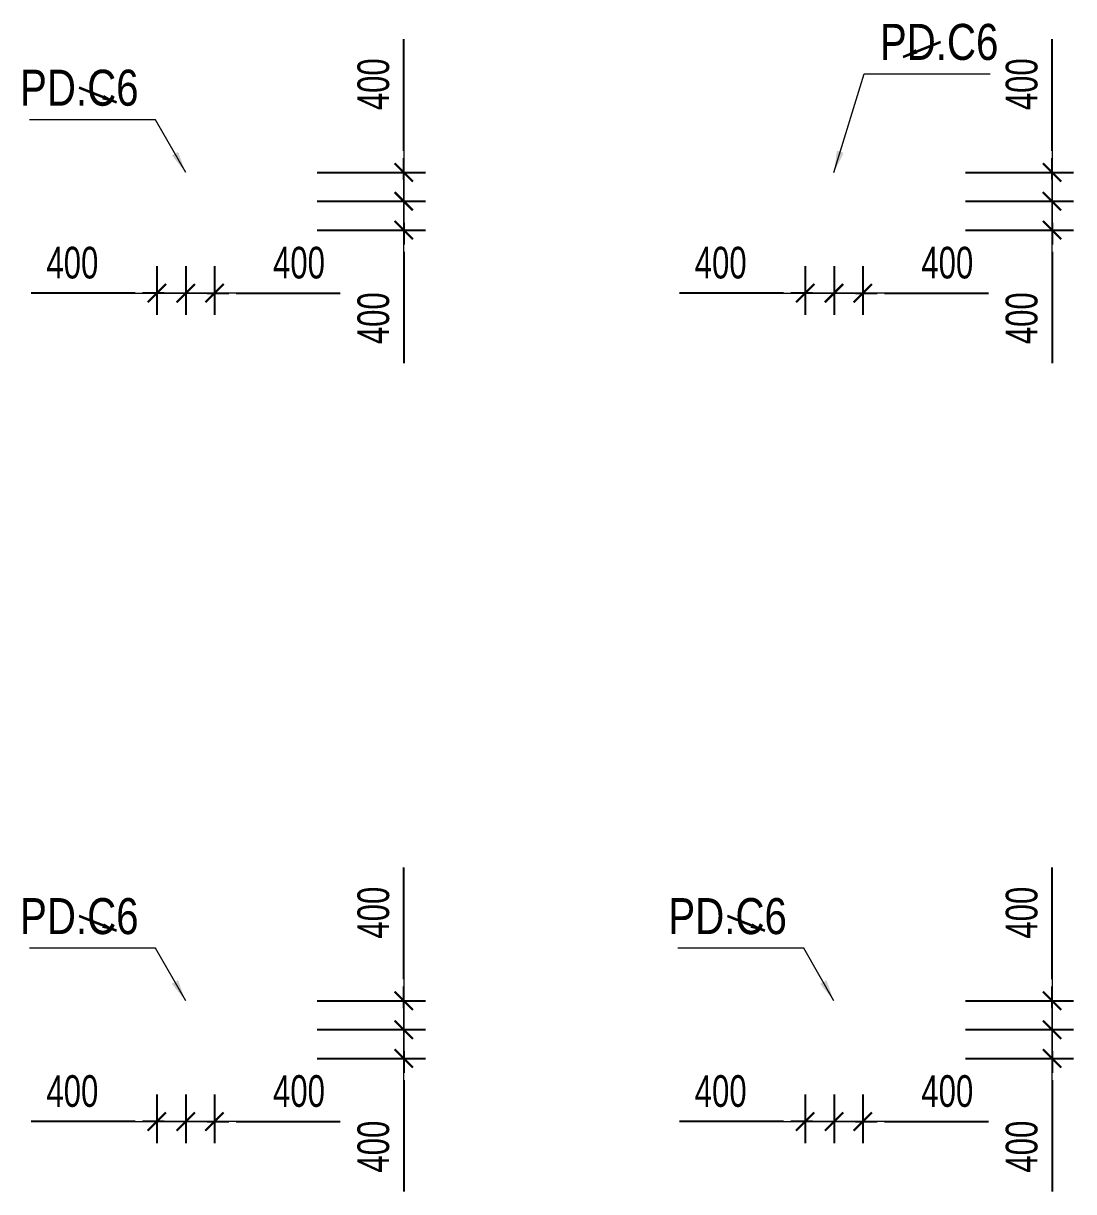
# Model space of a CAD drawing. Header units: millimetres. Extents: x -259680 to 286077, y -1281 to 94455.
# Drawn here: x 34446 to 49027, y 3151 to 19369 of the extents above; entities that cross this region are included whole.
import ezdxf
from ezdxf.enums import TextEntityAlignment as Align

# ---------------------------------------------------------------- set-up
doc = ezdxf.new("R2010")
doc.units = ezdxf.units.MM
doc.layers.get('Defpoints').update_dxf_attribs({"color": 151, "lineweight": 9})
for name, color, linetype, lineweight in [('$0$C1', 20, 'Continuous', 35), ('$1$NDC_S_ANNO', 7, 'Continuous', 20), ('$1$NDC_S_DIM', 1, 'Continuous', 15), ('NDC_S_DIM', 1, 'Continuous', 15)]:
    doc.layers.add(name, color=color, linetype=linetype, lineweight=lineweight)
doc.styles.add('$1$NDC_DIM', font='', dxfattribs={"width": 0.75})
doc.styles.add('$2$ARIAL', font='arial.ttf', dxfattribs={"width": 0.8})
doc.styles.add('NDC_DIM', font='', dxfattribs={"width": 0.75})
doc.styles.get('$1$NDC_DIM').set_extended_font_data('Dotum')
doc.styles.get('NDC_DIM').set_extended_font_data('Dotum')
doc.dimstyles.new('$0$NDC_dim_150', dxfattribs={"dimscale": 150, "dimtxt": 2.2, "dimasz": 1.5, "dimexe": 1.5, "dimexo": 2.5, "dimgap": 1, "dimtad": 1, "dimdec": 0, "dimzin": 0, "dimdsep": 46, "dimtxsty": '$1$NDC_DIM', "dimblk": '$1$DIMMARK', "dimcen": 0.09, "dimdle": 1.2, "dimclrd": 1, "dimclre": 1, "dimclrt": 3, "dimadec": 0, "dimazin": 0, "dimtfac": 1, "dimtdec": 0, "dimtix": 1, "dimtofl": 0, "dimtmove": 0, "dimatfit": 3, "dimfxl": 6, "dimfxlon": 1, "dimtolj": 1, "dimtzin": 0, "dimarcsym": 0})
doc.dimstyles.new('$1$NDC_dim_iso', dxfattribs={"dimtxt": 2.2, "dimasz": 1, "dimexe": 1.5, "dimexo": 2.5, "dimgap": 1, "dimtad": 1, "dimdec": 0, "dimzin": 0, "dimdsep": 46, "dimtxsty": '$1$NDC_DIM', "dimblk": '$1$DIMMARK', "dimcen": 0.09, "dimdle": 1.2, "dimclrd": 1, "dimclre": 1, "dimclrt": 3, "dimadec": 0, "dimazin": 0, "dimtfac": 1, "dimtdec": 0, "dimtix": 1, "dimtofl": 0, "dimtmove": 0, "dimatfit": 3, "dimfxl": 6, "dimfxlon": 1, "dimtolj": 1, "dimtzin": 0, "dimarcsym": 0})
doc.dimstyles.new('NDC_dim_200', dxfattribs={"dimscale": 200, "dimtxt": 2.2, "dimasz": 1.5, "dimexe": 1.5, "dimexo": 2.5, "dimgap": 1, "dimtad": 1, "dimdec": 0, "dimzin": 0, "dimdsep": 46, "dimtxsty": 'NDC_DIM', "dimblk": 'DIMMARK', "dimcen": 0.09, "dimdle": 1.2, "dimclrd": 1, "dimclre": 1, "dimclrt": 3, "dimadec": 0, "dimazin": 0, "dimtfac": 1, "dimtdec": 0, "dimtix": 1, "dimtofl": 0, "dimtmove": 0, "dimatfit": 3, "dimfxl": 6, "dimfxlon": 1, "dimtolj": 1, "dimtzin": 0, "dimarcsym": 0})

# ---------------------------------------------------------------- blocks, each defined once
blk = doc.blocks.new('$1$DIMMARK')
at = {"layer": '$1$NDC_S_DIM', "color": 1}
blk.add_line((-1.5, 0), (1, 0), dxfattribs=at)
at = {"layer": '$1$NDC_S_DIM', "color": 2, "const_width": 0.1}
blk.add_lwpolyline([(-0.424, -0.424), (0.424, 0.424)], dxfattribs=at)
blk = doc.blocks.new('DIMMARK')
at = {"layer": 'NDC_S_DIM', "color": 1}
blk.add_line((-1.5, 0), (1, 0), dxfattribs=at)
at = {"layer": 'NDC_S_DIM', "color": 2, "const_width": 0.1}
blk.add_lwpolyline([(-0.424, -0.424), (0.424, 0.424)], dxfattribs=at)
blk = doc.blocks.new('*D320')
at = {"layer": 'Defpoints', "color": 0, "ltscale": 100, "transparency": 16777216}
for p in [(36700, 16500), (37100, 16500), (37100, 15624)]:
    blk.add_point(p, dxfattribs=at)
at = {"layer": 'NDC_S_DIM', "color": 1, "lineweight": -2, "ltscale": 100, "transparency": 16777216}
for p, q in [((36700, 16000), (36700, 15324)), ((37100, 16000), (37100, 15324)), ((36400, 15624), (36100, 15624)), ((37400, 15624), (38845, 15624))]:
    blk.add_line(p, q, dxfattribs=at)
at = {"layer": 'NDC_S_DIM', "color": 1, "lineweight": -2, "ltscale": 100, "transparency": 16777216, "xscale": 300, "yscale": 300, "zscale": 300}
blk.add_blockref('DIMMARK', (36700, 15624), dxfattribs=at)
at = {"layer": 'NDC_S_DIM', "color": 1, "lineweight": -2, "ltscale": 100, "transparency": 16777216, "xscale": 300, "yscale": 300, "zscale": 300, "rotation": 180}
blk.add_blockref('DIMMARK', (37100, 15624), dxfattribs=at)
at = {"layer": 'NDC_S_DIM', "color": 3, "ltscale": 100, "transparency": 16777216, "insert": (38273, 16045), "char_height": 440, "attachment_point": 5, "style": 'NDC_DIM'}
blk.add_mtext('\\A1;400', dxfattribs=at)
blk = doc.blocks.new('*D321')
at = {"layer": 'Defpoints', "color": 0, "ltscale": 100, "transparency": 16777216}
for p in [(36300, 16500), (36700, 16500), (36700, 15624)]:
    blk.add_point(p, dxfattribs=at)
at = {"layer": 'NDC_S_DIM', "color": 1, "lineweight": -2, "ltscale": 100, "transparency": 16777216}
for p, q in [((36300, 16000), (36300, 15324)), ((36700, 16000), (36700, 15324)), ((36000, 15624), (34555, 15624)), ((37000, 15624), (37300, 15624))]:
    blk.add_line(p, q, dxfattribs=at)
at = {"layer": 'NDC_S_DIM', "color": 1, "lineweight": -2, "ltscale": 100, "transparency": 16777216, "xscale": 300, "yscale": 300, "zscale": 300}
blk.add_blockref('DIMMARK', (36300, 15624), dxfattribs=at)
at = {"layer": 'NDC_S_DIM', "color": 1, "lineweight": -2, "ltscale": 100, "transparency": 16777216, "xscale": 300, "yscale": 300, "zscale": 300, "rotation": 180}
blk.add_blockref('DIMMARK', (36700, 15624), dxfattribs=at)
at = {"layer": 'NDC_S_DIM', "color": 3, "ltscale": 100, "transparency": 16777216, "insert": (35127, 16045), "char_height": 440, "attachment_point": 5, "style": 'NDC_DIM'}
blk.add_mtext('\\A1;400', dxfattribs=at)
blk = doc.blocks.new('*D322')
at = {"layer": 'Defpoints', "color": 0, "ltscale": 100, "transparency": 16777216}
for p in [(37100, 17300), (39727, 17300), (37100, 16900)]:
    blk.add_point(p, dxfattribs=at)
at = {"layer": 'NDC_S_DIM', "color": 1, "lineweight": -2, "ltscale": 100, "transparency": 16777216}
for p, q in [((39727, 17600), (39727, 19149)), ((38527, 17300), (40027, 17300)), ((38527, 16900), (40027, 16900)), ((39727, 16600), (39727, 16300))]:
    blk.add_line(p, q, dxfattribs=at)
at = {"layer": 'NDC_S_DIM', "color": 1, "lineweight": -2, "ltscale": 100, "transparency": 16777216, "xscale": 300, "yscale": 300, "zscale": 300}
for p, rotation in [((39727, 17300), 270), ((39727, 16900), 90)]:
    blk.add_blockref('DIMMARK', p, dxfattribs=dict(at, rotation=rotation))
at = {"layer": 'NDC_S_DIM', "color": 3, "ltscale": 100, "transparency": 16777216, "insert": (39307, 18524), "char_height": 440, "attachment_point": 5, "rotation": 90, "style": 'NDC_DIM'}
blk.add_mtext('\\A1;400', dxfattribs=at)
blk = doc.blocks.new('*D323')
at = {"layer": 'Defpoints', "color": 0, "ltscale": 100, "transparency": 16777216}
for p in [(37100, 16900), (39727, 16900), (37100, 16500)]:
    blk.add_point(p, dxfattribs=at)
at = {"layer": 'NDC_S_DIM', "color": 1, "lineweight": -2, "ltscale": 100, "transparency": 16777216}
for p, q in [((39727, 17200), (39727, 17500)), ((38527, 16900), (40027, 16900)), ((38527, 16500), (40027, 16500)), ((39727, 16200), (39727, 14651))]:
    blk.add_line(p, q, dxfattribs=at)
at = {"layer": 'NDC_S_DIM', "color": 1, "lineweight": -2, "ltscale": 100, "transparency": 16777216, "xscale": 300, "yscale": 300, "zscale": 300}
for p, rotation in [((39727, 16900), 270), ((39727, 16500), 90)]:
    blk.add_blockref('DIMMARK', p, dxfattribs=dict(at, rotation=rotation))
at = {"layer": 'NDC_S_DIM', "color": 3, "ltscale": 100, "transparency": 16777216, "insert": (39307, 15276), "char_height": 440, "attachment_point": 5, "rotation": 90, "style": 'NDC_DIM'}
blk.add_mtext('\\A1;400', dxfattribs=at)
blk = doc.blocks.new('*D324')
at = {"layer": 'Defpoints', "color": 0, "ltscale": 100, "transparency": 16777216}
for p in [(45700, 16500), (46100, 16500), (46100, 15624)]:
    blk.add_point(p, dxfattribs=at)
at = {"layer": 'NDC_S_DIM', "color": 1, "lineweight": -2, "ltscale": 100, "transparency": 16777216}
for p, q in [((45700, 16000), (45700, 15324)), ((46100, 16000), (46100, 15324)), ((45400, 15624), (45100, 15624)), ((46400, 15624), (47845, 15624))]:
    blk.add_line(p, q, dxfattribs=at)
at = {"layer": 'NDC_S_DIM', "color": 1, "lineweight": -2, "ltscale": 100, "transparency": 16777216, "xscale": 300, "yscale": 300, "zscale": 300}
blk.add_blockref('DIMMARK', (45700, 15624), dxfattribs=at)
at = {"layer": 'NDC_S_DIM', "color": 1, "lineweight": -2, "ltscale": 100, "transparency": 16777216, "xscale": 300, "yscale": 300, "zscale": 300, "rotation": 180}
blk.add_blockref('DIMMARK', (46100, 15624), dxfattribs=at)
at = {"layer": 'NDC_S_DIM', "color": 3, "ltscale": 100, "transparency": 16777216, "insert": (47273, 16045), "char_height": 440, "attachment_point": 5, "style": 'NDC_DIM'}
blk.add_mtext('\\A1;400', dxfattribs=at)
blk = doc.blocks.new('*D325')
at = {"layer": 'Defpoints', "color": 0, "ltscale": 100, "transparency": 16777216}
for p in [(45300, 16500), (45700, 16500), (45700, 15624)]:
    blk.add_point(p, dxfattribs=at)
at = {"layer": 'NDC_S_DIM', "color": 1, "lineweight": -2, "ltscale": 100, "transparency": 16777216}
for p, q in [((45300, 16000), (45300, 15324)), ((45700, 16000), (45700, 15324)), ((45000, 15624), (43555, 15624)), ((46000, 15624), (46300, 15624))]:
    blk.add_line(p, q, dxfattribs=at)
at = {"layer": 'NDC_S_DIM', "color": 1, "lineweight": -2, "ltscale": 100, "transparency": 16777216, "xscale": 300, "yscale": 300, "zscale": 300}
blk.add_blockref('DIMMARK', (45300, 15624), dxfattribs=at)
at = {"layer": 'NDC_S_DIM', "color": 1, "lineweight": -2, "ltscale": 100, "transparency": 16777216, "xscale": 300, "yscale": 300, "zscale": 300, "rotation": 180}
blk.add_blockref('DIMMARK', (45700, 15624), dxfattribs=at)
at = {"layer": 'NDC_S_DIM', "color": 3, "ltscale": 100, "transparency": 16777216, "insert": (44127, 16045), "char_height": 440, "attachment_point": 5, "style": 'NDC_DIM'}
blk.add_mtext('\\A1;400', dxfattribs=at)
blk = doc.blocks.new('*D326')
at = {"layer": 'Defpoints', "color": 0, "ltscale": 100, "transparency": 16777216}
for p in [(46100, 17300), (48727, 17300), (46100, 16900)]:
    blk.add_point(p, dxfattribs=at)
at = {"layer": 'NDC_S_DIM', "color": 1, "lineweight": -2, "ltscale": 100, "transparency": 16777216}
for p, q in [((48727, 17600), (48727, 19149)), ((47527, 17300), (49027, 17300)), ((47527, 16900), (49027, 16900)), ((48727, 16600), (48727, 16300))]:
    blk.add_line(p, q, dxfattribs=at)
at = {"layer": 'NDC_S_DIM', "color": 1, "lineweight": -2, "ltscale": 100, "transparency": 16777216, "xscale": 300, "yscale": 300, "zscale": 300}
for p, rotation in [((48727, 17300), 270), ((48727, 16900), 90)]:
    blk.add_blockref('DIMMARK', p, dxfattribs=dict(at, rotation=rotation))
at = {"layer": 'NDC_S_DIM', "color": 3, "ltscale": 100, "transparency": 16777216, "insert": (48307, 18524), "char_height": 440, "attachment_point": 5, "rotation": 90, "style": 'NDC_DIM'}
blk.add_mtext('\\A1;400', dxfattribs=at)
blk = doc.blocks.new('*D327')
at = {"layer": 'Defpoints', "color": 0, "ltscale": 100, "transparency": 16777216}
for p in [(46100, 16900), (48727, 16900), (46100, 16500)]:
    blk.add_point(p, dxfattribs=at)
at = {"layer": 'NDC_S_DIM', "color": 1, "lineweight": -2, "ltscale": 100, "transparency": 16777216}
for p, q in [((48727, 17200), (48727, 17500)), ((47527, 16900), (49027, 16900)), ((47527, 16500), (49027, 16500)), ((48727, 16200), (48727, 14651))]:
    blk.add_line(p, q, dxfattribs=at)
at = {"layer": 'NDC_S_DIM', "color": 1, "lineweight": -2, "ltscale": 100, "transparency": 16777216, "xscale": 300, "yscale": 300, "zscale": 300}
for p, rotation in [((48727, 16900), 270), ((48727, 16500), 90)]:
    blk.add_blockref('DIMMARK', p, dxfattribs=dict(at, rotation=rotation))
at = {"layer": 'NDC_S_DIM', "color": 3, "ltscale": 100, "transparency": 16777216, "insert": (48307, 15276), "char_height": 440, "attachment_point": 5, "rotation": 90, "style": 'NDC_DIM'}
blk.add_mtext('\\A1;400', dxfattribs=at)
blk = doc.blocks.new('*D338')
at = {"layer": 'Defpoints', "color": 0, "ltscale": 100, "transparency": 16777216}
for p in [(36700, 5000), (37100, 5000), (37100, 4124)]:
    blk.add_point(p, dxfattribs=at)
at = {"layer": 'NDC_S_DIM', "color": 1, "lineweight": -2, "ltscale": 100, "transparency": 16777216}
for p, q in [((36700, 4500), (36700, 3824)), ((37100, 4500), (37100, 3824)), ((36400, 4124), (36100, 4124)), ((37400, 4124), (38845, 4124))]:
    blk.add_line(p, q, dxfattribs=at)
at = {"layer": 'NDC_S_DIM', "color": 1, "lineweight": -2, "ltscale": 100, "transparency": 16777216, "xscale": 300, "yscale": 300, "zscale": 300}
blk.add_blockref('DIMMARK', (36700, 4124), dxfattribs=at)
at = {"layer": 'NDC_S_DIM', "color": 1, "lineweight": -2, "ltscale": 100, "transparency": 16777216, "xscale": 300, "yscale": 300, "zscale": 300, "rotation": 180}
blk.add_blockref('DIMMARK', (37100, 4124), dxfattribs=at)
at = {"layer": 'NDC_S_DIM', "color": 3, "ltscale": 100, "transparency": 16777216, "insert": (38273, 4545), "char_height": 440, "attachment_point": 5, "style": 'NDC_DIM'}
blk.add_mtext('\\A1;400', dxfattribs=at)
blk = doc.blocks.new('*D339')
at = {"layer": 'Defpoints', "color": 0, "ltscale": 100, "transparency": 16777216}
for p in [(36300, 5000), (36700, 5000), (36700, 4124)]:
    blk.add_point(p, dxfattribs=at)
at = {"layer": 'NDC_S_DIM', "color": 1, "lineweight": -2, "ltscale": 100, "transparency": 16777216}
for p, q in [((36300, 4500), (36300, 3824)), ((36700, 4500), (36700, 3824)), ((36000, 4124), (34555, 4124)), ((37000, 4124), (37300, 4124))]:
    blk.add_line(p, q, dxfattribs=at)
at = {"layer": 'NDC_S_DIM', "color": 1, "lineweight": -2, "ltscale": 100, "transparency": 16777216, "xscale": 300, "yscale": 300, "zscale": 300}
blk.add_blockref('DIMMARK', (36300, 4124), dxfattribs=at)
at = {"layer": 'NDC_S_DIM', "color": 1, "lineweight": -2, "ltscale": 100, "transparency": 16777216, "xscale": 300, "yscale": 300, "zscale": 300, "rotation": 180}
blk.add_blockref('DIMMARK', (36700, 4124), dxfattribs=at)
at = {"layer": 'NDC_S_DIM', "color": 3, "ltscale": 100, "transparency": 16777216, "insert": (35127, 4545), "char_height": 440, "attachment_point": 5, "style": 'NDC_DIM'}
blk.add_mtext('\\A1;400', dxfattribs=at)
blk = doc.blocks.new('*D340')
at = {"layer": 'Defpoints', "color": 0, "ltscale": 100, "transparency": 16777216}
for p in [(37100, 5800), (39727, 5800), (37100, 5400)]:
    blk.add_point(p, dxfattribs=at)
at = {"layer": 'NDC_S_DIM', "color": 1, "lineweight": -2, "ltscale": 100, "transparency": 16777216}
for p, q in [((39727, 6100), (39727, 7649)), ((38527, 5800), (40027, 5800)), ((38527, 5400), (40027, 5400)), ((39727, 5100), (39727, 4800))]:
    blk.add_line(p, q, dxfattribs=at)
at = {"layer": 'NDC_S_DIM', "color": 1, "lineweight": -2, "ltscale": 100, "transparency": 16777216, "xscale": 300, "yscale": 300, "zscale": 300}
for p, rotation in [((39727, 5800), 270), ((39727, 5400), 90)]:
    blk.add_blockref('DIMMARK', p, dxfattribs=dict(at, rotation=rotation))
at = {"layer": 'NDC_S_DIM', "color": 3, "ltscale": 100, "transparency": 16777216, "insert": (39307, 7024), "char_height": 440, "attachment_point": 5, "rotation": 90, "style": 'NDC_DIM'}
blk.add_mtext('\\A1;400', dxfattribs=at)
blk = doc.blocks.new('*D341')
at = {"layer": 'Defpoints', "color": 0, "ltscale": 100, "transparency": 16777216}
for p in [(37100, 5400), (39727, 5400), (37100, 5000)]:
    blk.add_point(p, dxfattribs=at)
at = {"layer": 'NDC_S_DIM', "color": 1, "lineweight": -2, "ltscale": 100, "transparency": 16777216}
for p, q in [((39727, 5700), (39727, 6000)), ((38527, 5400), (40027, 5400)), ((38527, 5000), (40027, 5000)), ((39727, 4700), (39727, 3151))]:
    blk.add_line(p, q, dxfattribs=at)
at = {"layer": 'NDC_S_DIM', "color": 1, "lineweight": -2, "ltscale": 100, "transparency": 16777216, "xscale": 300, "yscale": 300, "zscale": 300}
for p, rotation in [((39727, 5400), 270), ((39727, 5000), 90)]:
    blk.add_blockref('DIMMARK', p, dxfattribs=dict(at, rotation=rotation))
at = {"layer": 'NDC_S_DIM', "color": 3, "ltscale": 100, "transparency": 16777216, "insert": (39307, 3776), "char_height": 440, "attachment_point": 5, "rotation": 90, "style": 'NDC_DIM'}
blk.add_mtext('\\A1;400', dxfattribs=at)
blk = doc.blocks.new('*D342')
at = {"layer": 'Defpoints', "color": 0, "ltscale": 100, "transparency": 16777216}
for p in [(45700, 5000), (46100, 5000), (46100, 4124)]:
    blk.add_point(p, dxfattribs=at)
at = {"layer": 'NDC_S_DIM', "color": 1, "lineweight": -2, "ltscale": 100, "transparency": 16777216}
for p, q in [((45700, 4500), (45700, 3824)), ((46100, 4500), (46100, 3824)), ((45400, 4124), (45100, 4124)), ((46400, 4124), (47845, 4124))]:
    blk.add_line(p, q, dxfattribs=at)
at = {"layer": 'NDC_S_DIM', "color": 1, "lineweight": -2, "ltscale": 100, "transparency": 16777216, "xscale": 300, "yscale": 300, "zscale": 300}
blk.add_blockref('DIMMARK', (45700, 4124), dxfattribs=at)
at = {"layer": 'NDC_S_DIM', "color": 1, "lineweight": -2, "ltscale": 100, "transparency": 16777216, "xscale": 300, "yscale": 300, "zscale": 300, "rotation": 180}
blk.add_blockref('DIMMARK', (46100, 4124), dxfattribs=at)
at = {"layer": 'NDC_S_DIM', "color": 3, "ltscale": 100, "transparency": 16777216, "insert": (47273, 4545), "char_height": 440, "attachment_point": 5, "style": 'NDC_DIM'}
blk.add_mtext('\\A1;400', dxfattribs=at)
blk = doc.blocks.new('*D343')
at = {"layer": 'Defpoints', "color": 0, "ltscale": 100, "transparency": 16777216}
for p in [(45300, 5000), (45700, 5000), (45700, 4124)]:
    blk.add_point(p, dxfattribs=at)
at = {"layer": 'NDC_S_DIM', "color": 1, "lineweight": -2, "ltscale": 100, "transparency": 16777216}
for p, q in [((45300, 4500), (45300, 3824)), ((45700, 4500), (45700, 3824)), ((45000, 4124), (43555, 4124)), ((46000, 4124), (46300, 4124))]:
    blk.add_line(p, q, dxfattribs=at)
at = {"layer": 'NDC_S_DIM', "color": 1, "lineweight": -2, "ltscale": 100, "transparency": 16777216, "xscale": 300, "yscale": 300, "zscale": 300}
blk.add_blockref('DIMMARK', (45300, 4124), dxfattribs=at)
at = {"layer": 'NDC_S_DIM', "color": 1, "lineweight": -2, "ltscale": 100, "transparency": 16777216, "xscale": 300, "yscale": 300, "zscale": 300, "rotation": 180}
blk.add_blockref('DIMMARK', (45700, 4124), dxfattribs=at)
at = {"layer": 'NDC_S_DIM', "color": 3, "ltscale": 100, "transparency": 16777216, "insert": (44127, 4545), "char_height": 440, "attachment_point": 5, "style": 'NDC_DIM'}
blk.add_mtext('\\A1;400', dxfattribs=at)
blk = doc.blocks.new('*D344')
at = {"layer": 'Defpoints', "color": 0, "ltscale": 100, "transparency": 16777216}
for p in [(46100, 5800), (48727, 5800), (46100, 5400)]:
    blk.add_point(p, dxfattribs=at)
at = {"layer": 'NDC_S_DIM', "color": 1, "lineweight": -2, "ltscale": 100, "transparency": 16777216}
for p, q in [((48727, 6100), (48727, 7649)), ((47527, 5800), (49027, 5800)), ((47527, 5400), (49027, 5400)), ((48727, 5100), (48727, 4800))]:
    blk.add_line(p, q, dxfattribs=at)
at = {"layer": 'NDC_S_DIM', "color": 1, "lineweight": -2, "ltscale": 100, "transparency": 16777216, "xscale": 300, "yscale": 300, "zscale": 300}
for p, rotation in [((48727, 5800), 270), ((48727, 5400), 90)]:
    blk.add_blockref('DIMMARK', p, dxfattribs=dict(at, rotation=rotation))
at = {"layer": 'NDC_S_DIM', "color": 3, "ltscale": 100, "transparency": 16777216, "insert": (48307, 7024), "char_height": 440, "attachment_point": 5, "rotation": 90, "style": 'NDC_DIM'}
blk.add_mtext('\\A1;400', dxfattribs=at)
blk = doc.blocks.new('*D345')
at = {"layer": 'Defpoints', "color": 0, "ltscale": 100, "transparency": 16777216}
for p in [(46100, 5400), (48727, 5400), (46100, 5000)]:
    blk.add_point(p, dxfattribs=at)
at = {"layer": 'NDC_S_DIM', "color": 1, "lineweight": -2, "ltscale": 100, "transparency": 16777216}
for p, q in [((48727, 5700), (48727, 6000)), ((47527, 5400), (49027, 5400)), ((47527, 5000), (49027, 5000)), ((48727, 4700), (48727, 3151))]:
    blk.add_line(p, q, dxfattribs=at)
at = {"layer": 'NDC_S_DIM', "color": 1, "lineweight": -2, "ltscale": 100, "transparency": 16777216, "xscale": 300, "yscale": 300, "zscale": 300}
for p, rotation in [((48727, 5400), 270), ((48727, 5000), 90)]:
    blk.add_blockref('DIMMARK', p, dxfattribs=dict(at, rotation=rotation))
at = {"layer": 'NDC_S_DIM', "color": 3, "ltscale": 100, "transparency": 16777216, "insert": (48307, 3776), "char_height": 440, "attachment_point": 5, "rotation": 90, "style": 'NDC_DIM'}
blk.add_mtext('\\A1;400', dxfattribs=at)
blk = doc.blocks.new('*U220')
at = {"layer": '$1$NDC_S_ANNO', "ltscale": 0.8, "style": '$2$ARIAL', "width": 0.8}
blk.add_attdef('TEN', text='', height=2.5, dxfattribs=at).set_placement((-2.578, 1.026), align=Align.MIDDLE_CENTER)
at = {"layer": '$1$NDC_S_ANNO', "ltscale": 0.8, "style": '$2$ARIAL', "width": 0.8, "flags": 1}
blk.add_attdef('CHU_THICH', text='', height=2.5, dxfattribs=at).set_placement((0, 0), align=Align.MIDDLE_CENTER)
at = {"layer": 'Defpoints'}
blk.add_leader([(0, 0), (-2.578, 1.026)], dimstyle='$1$NDC_dim_iso', override={"dimgap": 0.625, "dimtad": 0}, dxfattribs=at)
blk = doc.blocks.new('$0$co t check')
at = {"layer": '$0$C1'}
ref = blk.add_blockref('*U220', (44620, 18907), dxfattribs=dict(at, xscale=-200, yscale=200, zscale=200))
ref.add_attrib('TEN', 'PD.C6', dxfattribs={"layer": '$1$NDC_S_ANNO', "ltscale": 0.8, "height": 500, "style": '$2$ARIAL', "width": 0.8}).set_placement((45119, 19112), align=Align.MIDDLE_CENTER)
at = {"layer": '$0$C1', "xscale": 200, "yscale": 200, "zscale": 200}
for p in [(33698, 18271), (33698, 6771), (42698, 6771)]:
    blk.add_blockref('*U220', p, dxfattribs=at).add_auto_attribs({'TEN': 'PD.C6'})
at = {"layer": '$0$C1'}
for points in [[(43659, 17300), (44076, 18668), (45826, 18668)], [(34659, 17300), (34242, 18032), (32493, 18032)], [(34659, 5800), (34242, 6532), (32493, 6532)], [(43659, 5800), (43242, 6532), (41493, 6532)]]:
    blk.add_leader(points, dimstyle='$0$NDC_dim_150', override={"dimasz": 2, "dimgap": 1, "dimtad": 0}, dxfattribs=at)

msp = doc.modelspace()

# ---------------------------------------------------------------- block references
at = {"layer": '$1$NDC_S_DIM'}
msp.add_blockref('$0$co t check', (2040.6, 0), dxfattribs=at)

# ---------------------------------------------------------------- dimensions: what is measured, and where the dimension line sits
at = {"layer": 'NDC_S_DIM', "ltscale": 100}
for base, p1, p2, picture, middle in [((39726.7, 17300), (37100, 16900), (37100, 17300), '*D322', (39726.7, 18524.3)), ((48726.7, 17300), (46100, 16900), (46100, 17300), '*D326', (48726.7, 18524.3)), ((39726.7, 16900), (37100, 16500), (37100, 16900), '*D323', (39726.7, 15275.7)), ((48726.7, 16900), (46100, 16500), (46100, 16900), '*D327', (48726.7, 15275.7)), ((39726.7, 5800), (37100, 5400), (37100, 5800), '*D340', (39726.7, 7024.3)), ((48726.7, 5800), (46100, 5400), (46100, 5800), '*D344', (48726.7, 7024.3)), ((39726.7, 5400), (37100, 5000), (37100, 5400), '*D341', (39726.7, 3775.7)), ((48726.7, 5400), (46100, 5000), (46100, 5400), '*D345', (48726.7, 3775.7))]:
    dim = msp.add_linear_dim(base=base, p1=p1, p2=p2, angle=90, dimstyle='NDC_dim_200', dxfattribs=at)
    dim.commit()
    dim.dimension.update_dxf_attribs({"geometry": picture, "text_midpoint": middle, "dimtype": 160})
for base, p1, p2, picture, middle in [((36700, 15624.4), (36300, 16500), (36700, 16500), '*D321', (35127.5, 15624.4)), ((37100, 15624.4), (36700, 16500), (37100, 16500), '*D320', (38272.5, 15624.4)), ((45700, 15624.4), (45300, 16500), (45700, 16500), '*D325', (44127.5, 15624.4)), ((46100, 15624.4), (45700, 16500), (46100, 16500), '*D324', (47272.5, 15624.4)), ((36700, 4124.4), (36300, 5000), (36700, 5000), '*D339', (35127.5, 4124.4)), ((37100, 4124.4), (36700, 5000), (37100, 5000), '*D338', (38272.5, 4124.4)), ((45700, 4124.4), (45300, 5000), (45700, 5000), '*D343', (44127.5, 4124.4)), ((46100, 4124.4), (45700, 5000), (46100, 5000), '*D342', (47272.5, 4124.4))]:
    dim = msp.add_linear_dim(base=base, p1=p1, p2=p2, dimstyle='NDC_dim_200', dxfattribs=at)
    dim.commit()
    dim.dimension.update_dxf_attribs({"geometry": picture, "text_midpoint": middle, "dimtype": 160})

doc.saveas('drawing.dxf')
